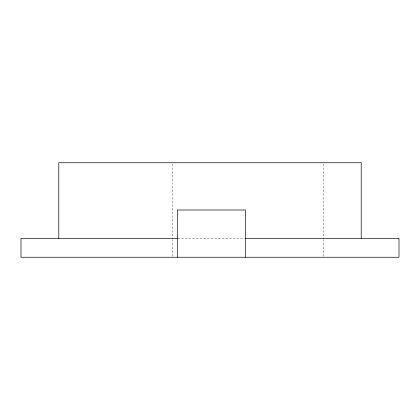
<?xml version="1.0" encoding="UTF-8"?>
<svg xmlns="http://www.w3.org/2000/svg" width="420" height="420" viewBox="0 0 420 420"><rect width="100%" height="100%" fill="white"/><g stroke="black" fill="none" stroke-linecap="round" stroke-linejoin="round"><path stroke-width="0.32" stroke-dasharray="2.1 1.58" d="M177.844 238.35L244.766 238.35M323.4 164.062L323.4 238.875M323.4 239.531L323.4 257.25M172.2 164.062L172.2 238.875M172.2 239.531L172.2 257.25"/><path stroke-width="0.63" d="M177.319 238.35L21 238.35L21 257.25L399 257.25L399 238.35L245.417 238.35M361.2 238.35L361.2 162.75L58.8 162.75L58.8 238.35M245.417 257.25L245.417 210L177.319 210L177.319 257.25"/></g></svg>
